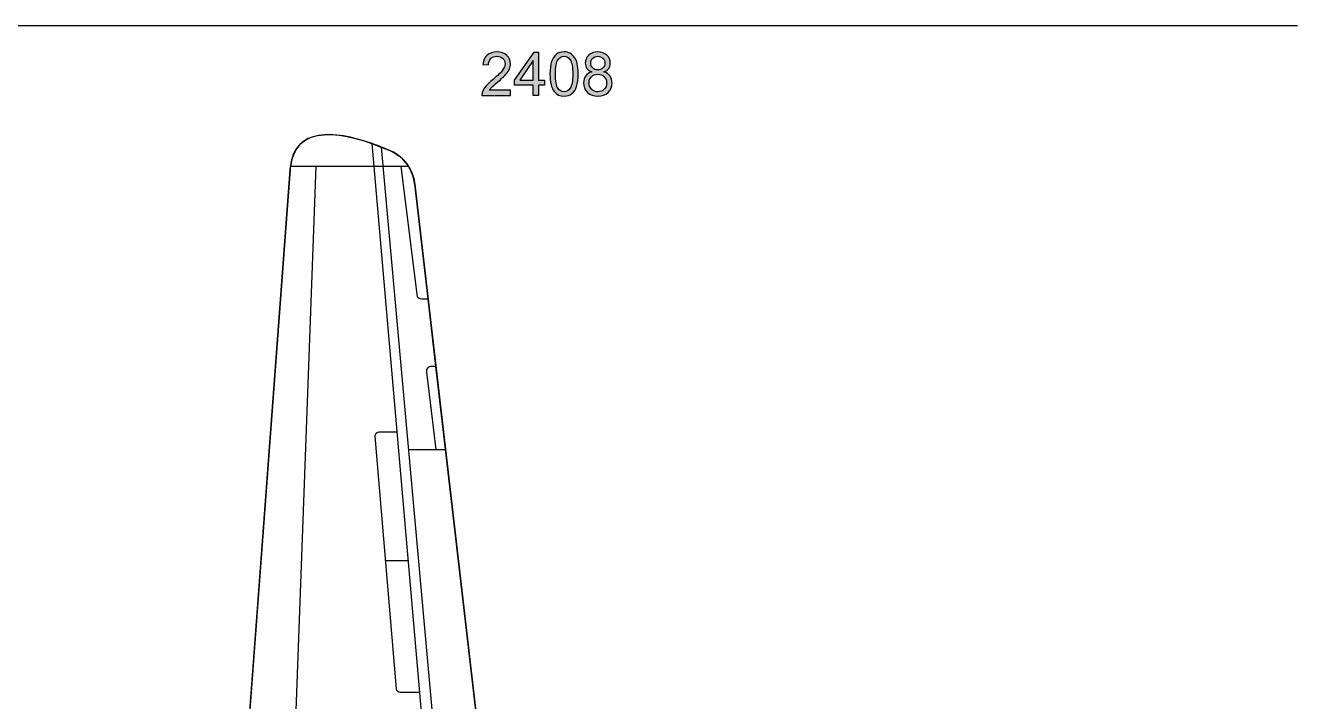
# Model space of a CAD drawing. Extents: x 65 to 355, y 40 to 244.
# Drawn here: x 112.6 to 194.7, y 144.4 to 187.7 of the extents above; entities that cross this region are included whole.
import ezdxf

# ---------------------------------------------------------------- set-up
doc = ezdxf.new("R2010")
doc.units = 0
doc.header["$MEASUREMENT"] = 0
doc.layers.add('4-VIEW', color=7, linetype='CONTINUOUS')
doc.layers.add('SOLIDS', color=7, linetype='CONTINUOUS')

# ---------------------------------------------------------------- blocks, each defined once
blk = doc.blocks.new('BLOCK_3')
at = {"layer": '4-VIEW'}
h = blk.add_hatch(color=7, dxfattribs=at)
h.dxf.hatch_style = 2
edge = h.paths.add_edge_path()
edge.add_spline(control_points=[(143.684, 183.588), (143.684, 183.588), (143.684, 183.26), (143.684, 183.26), (143.684, 183.26), (141.848, 183.26), (141.848, 183.26), (141.845, 183.342), (141.859, 183.421), (141.888, 183.497), (141.934, 183.622), (142.009, 183.745), (142.112, 183.866), (142.215, 183.988), (142.364, 184.128), (142.558, 184.287), (142.86, 184.534), (143.064, 184.731), (143.17, 184.875), (143.277, 185.02), (143.33, 185.157), (143.33, 185.286), (143.33, 185.421), (143.281, 185.535), (143.185, 185.627), (143.088, 185.72), (142.962, 185.767), (142.807, 185.767), (142.642, 185.767), (142.511, 185.718), (142.412, 185.619), (142.314, 185.52), (142.264, 185.384), (142.263, 185.21), (142.263, 185.21), (141.912, 185.246), (141.912, 185.246), (141.936, 185.507), (142.027, 185.706), (142.183, 185.843), (142.34, 185.981), (142.55, 186.049), (142.814, 186.049), (143.081, 186.049), (143.292, 185.975), (143.447, 185.827), (143.602, 185.68), (143.68, 185.497), (143.68, 185.278), (143.68, 185.167), (143.657, 185.057), (143.612, 184.95), (143.566, 184.843), (143.491, 184.73), (143.385, 184.611), (143.28, 184.492), (143.105, 184.329), (142.86, 184.122), (142.655, 183.95), (142.524, 183.834), (142.466, 183.773), (142.408, 183.711), (142.359, 183.65), (142.322, 183.588), (142.322, 183.588), (143.684, 183.588), (143.684, 183.588)], knot_values=[0, 0, 0, 0, 1, 1, 1, 2, 2, 2, 3, 3, 3, 4, 4, 4, 5, 5, 5, 6, 6, 6, 7, 7, 7, 8, 8, 8, 9, 9, 9, 10, 10, 10, 11, 11, 11, 12, 12, 12, 13, 13, 13, 14, 14, 14, 15, 15, 15, 16, 16, 16, 17, 17, 17, 18, 18, 18, 19, 19, 19, 20, 20, 20, 21, 21, 21, 22, 22, 22, 22], degree=3, periodic=1)
h = blk.add_hatch(color=7, dxfattribs=at)
h.dxf.hatch_style = 2
h.paths.add_polyline_path([(145.143, 183.26), (145.143, 183.925), (143.938, 183.925), (143.938, 184.238), (145.205, 186.038), (145.484, 186.038), (145.484, 184.238), (145.859, 184.238), (145.859, 183.925), (145.484, 183.925), (145.484, 183.26)])
h.paths.add_polyline_path([(145.143, 184.238), (145.143, 185.49), (144.273, 184.238)])
h = blk.add_hatch(color=7, dxfattribs=at)
h.dxf.hatch_style = 2
edge = h.paths.add_edge_path()
edge.add_spline(control_points=[(146.208, 184.63), (146.208, 184.958), (146.242, 185.223), (146.309, 185.423), (146.377, 185.623), (146.477, 185.777), (146.61, 185.886), (146.744, 185.995), (146.911, 186.049), (147.114, 186.049), (147.263, 186.049), (147.393, 186.019), (147.506, 185.959), (147.618, 185.899), (147.711, 185.813), (147.784, 185.699), (147.857, 185.586), (147.915, 185.449), (147.957, 185.286), (147.998, 185.124), (148.019, 184.905), (148.019, 184.63), (148.019, 184.304), (147.986, 184.041), (147.919, 183.841), (147.852, 183.64), (147.752, 183.486), (147.618, 183.376), (147.485, 183.267), (147.317, 183.213), (147.114, 183.213), (146.846, 183.213), (146.635, 183.309), (146.483, 183.501), (146.299, 183.732), (146.208, 184.108), (146.208, 184.63)], knot_values=[0, 0, 0, 0, 1, 1, 1, 2, 2, 2, 3, 3, 3, 4, 4, 4, 5, 5, 5, 6, 6, 6, 7, 7, 7, 8, 8, 8, 9, 9, 9, 10, 10, 10, 11, 11, 11, 12, 12, 12, 12], degree=3, periodic=1)
edge = h.paths.add_edge_path()
edge.add_spline(control_points=[(146.558, 184.63), (146.558, 184.174), (146.612, 183.87), (146.719, 183.72), (146.825, 183.568), (146.957, 183.493), (147.114, 183.493), (147.27, 183.493), (147.402, 183.569), (147.508, 183.72), (147.615, 183.872), (147.669, 184.175), (147.669, 184.63), (147.669, 185.087), (147.615, 185.391), (147.508, 185.541), (147.402, 185.692), (147.269, 185.767), (147.11, 185.767), (146.953, 185.767), (146.828, 185.7), (146.735, 185.568), (146.617, 185.399), (146.558, 185.086), (146.558, 184.63)], knot_values=[0, 0, 0, 0, 1, 1, 1, 2, 2, 2, 3, 3, 3, 4, 4, 4, 5, 5, 5, 6, 6, 6, 7, 7, 7, 8, 8, 8, 8], degree=3, periodic=1)
h = blk.add_hatch(color=7, dxfattribs=at)
h.dxf.hatch_style = 2
edge = h.paths.add_edge_path()
edge.add_spline(control_points=[(148.891, 184.766), (148.749, 184.818), (148.645, 184.892), (148.576, 184.988), (148.508, 185.084), (148.474, 185.199), (148.474, 185.333), (148.474, 185.535), (148.547, 185.705), (148.692, 185.843), (148.837, 185.98), (149.03, 186.049), (149.272, 186.049), (149.514, 186.049), (149.709, 185.979), (149.857, 185.838), (150.005, 185.697), (150.079, 185.525), (150.079, 185.323), (150.079, 185.195), (150.045, 185.082), (149.977, 184.987), (149.91, 184.892), (149.807, 184.818), (149.67, 184.766), (149.84, 184.711), (149.97, 184.621), (150.059, 184.497), (150.148, 184.373), (150.193, 184.226), (150.193, 184.054), (150.193, 183.816), (150.108, 183.617), (149.941, 183.455), (149.773, 183.293), (149.551, 183.213), (149.277, 183.213), (149.003, 183.213), (148.782, 183.294), (148.614, 183.456), (148.446, 183.618), (148.362, 183.821), (148.362, 184.063), (148.362, 184.244), (148.408, 184.395), (148.499, 184.517), (148.591, 184.639), (148.721, 184.722), (148.891, 184.766)], knot_values=[0, 0, 0, 0, 1, 1, 1, 2, 2, 2, 3, 3, 3, 4, 4, 4, 5, 5, 5, 6, 6, 6, 7, 7, 7, 8, 8, 8, 9, 9, 9, 10, 10, 10, 11, 11, 11, 12, 12, 12, 13, 13, 13, 14, 14, 14, 15, 15, 15, 16, 16, 16, 16], degree=3, periodic=1)
edge = h.paths.add_edge_path()
edge.add_spline(control_points=[(148.713, 184.061), (148.713, 183.964), (148.736, 183.87), (148.782, 183.779), (148.828, 183.688), (148.897, 183.618), (148.987, 183.568), (149.078, 183.518), (149.176, 183.493), (149.281, 183.493), (149.444, 183.493), (149.579, 183.545), (149.685, 183.65), (149.791, 183.755), (149.844, 183.888), (149.844, 184.05), (149.844, 184.214), (149.789, 184.35), (149.68, 184.457), (149.571, 184.565), (149.434, 184.619), (149.27, 184.619), (149.109, 184.619), (148.976, 184.565), (148.871, 184.459), (148.765, 184.353), (148.713, 184.221), (148.713, 184.061)], knot_values=[0, 0, 0, 0, 1, 1, 1, 2, 2, 2, 3, 3, 3, 4, 4, 4, 5, 5, 5, 6, 6, 6, 7, 7, 7, 8, 8, 8, 9, 9, 9, 9], degree=3, periodic=1)
edge = h.paths.add_edge_path()
edge.add_spline(control_points=[(148.823, 185.344), (148.823, 185.213), (148.865, 185.105), (148.95, 185.022), (149.034, 184.939), (149.144, 184.897), (149.279, 184.897), (149.411, 184.897), (149.518, 184.938), (149.602, 185.021), (149.686, 185.104), (149.728, 185.205), (149.728, 185.325), (149.728, 185.45), (149.685, 185.555), (149.598, 185.641), (149.512, 185.726), (149.404, 185.769), (149.275, 185.769), (149.145, 185.769), (149.037, 185.727), (148.951, 185.644), (148.866, 185.56), (148.823, 185.461), (148.823, 185.344)], knot_values=[0, 0, 0, 0, 1, 1, 1, 2, 2, 2, 3, 3, 3, 4, 4, 4, 5, 5, 5, 6, 6, 6, 7, 7, 7, 8, 8, 8, 8], degree=3, periodic=1)
for points in [[(145.143, 183.26), (145.143, 183.925), (143.938, 183.925), (143.938, 184.238), (145.205, 186.038), (145.484, 186.038), (145.484, 184.238), (145.859, 184.238), (145.859, 183.925), (145.484, 183.925), (145.484, 183.26), (145.143, 183.26)], [(145.143, 184.238), (145.143, 185.49), (144.273, 184.238), (145.143, 184.238)]]:
    blk.add_lwpolyline(points, dxfattribs=at)
for points, knots in [([(143.684, 183.588), (143.684, 183.588), (143.684, 183.26), (143.684, 183.26), (143.684, 183.26), (141.848, 183.26), (141.848, 183.26), (141.845, 183.342), (141.859, 183.421), (141.888, 183.497), (141.934, 183.622), (142.009, 183.745), (142.112, 183.866), (142.215, 183.988), (142.364, 184.128), (142.558, 184.287), (142.86, 184.534), (143.064, 184.731), (143.17, 184.875), (143.277, 185.02), (143.33, 185.157), (143.33, 185.286), (143.33, 185.421), (143.281, 185.535), (143.185, 185.627), (143.088, 185.72), (142.962, 185.767), (142.807, 185.767), (142.642, 185.767), (142.511, 185.718), (142.412, 185.619), (142.314, 185.52), (142.264, 185.384), (142.263, 185.21), (142.263, 185.21), (141.912, 185.246), (141.912, 185.246), (141.936, 185.507), (142.027, 185.706), (142.183, 185.843), (142.34, 185.981), (142.55, 186.049), (142.814, 186.049), (143.081, 186.049), (143.292, 185.975), (143.447, 185.827), (143.602, 185.68), (143.68, 185.497), (143.68, 185.278), (143.68, 185.167), (143.657, 185.057), (143.612, 184.95), (143.566, 184.843), (143.491, 184.73), (143.385, 184.611), (143.28, 184.492), (143.105, 184.329), (142.86, 184.122), (142.655, 183.95), (142.524, 183.834), (142.466, 183.773), (142.408, 183.711), (142.359, 183.65), (142.322, 183.588), (142.322, 183.588), (143.684, 183.588), (143.684, 183.588)], [0, 0, 0, 0, 1, 1, 1, 2, 2, 2, 3, 3, 3, 4, 4, 4, 5, 5, 5, 6, 6, 6, 7, 7, 7, 8, 8, 8, 9, 9, 9, 10, 10, 10, 11, 11, 11, 12, 12, 12, 13, 13, 13, 14, 14, 14, 15, 15, 15, 16, 16, 16, 17, 17, 17, 18, 18, 18, 19, 19, 19, 20, 20, 20, 21, 21, 21, 22, 22, 22, 22]), ([(146.208, 184.63), (146.208, 184.958), (146.242, 185.223), (146.309, 185.423), (146.377, 185.623), (146.477, 185.777), (146.61, 185.886), (146.744, 185.995), (146.911, 186.049), (147.114, 186.049), (147.263, 186.049), (147.393, 186.019), (147.506, 185.959), (147.618, 185.899), (147.711, 185.813), (147.784, 185.699), (147.857, 185.586), (147.915, 185.449), (147.957, 185.286), (147.998, 185.124), (148.019, 184.905), (148.019, 184.63), (148.019, 184.304), (147.986, 184.041), (147.919, 183.841), (147.852, 183.64), (147.752, 183.486), (147.618, 183.376), (147.485, 183.267), (147.317, 183.213), (147.114, 183.213), (146.846, 183.213), (146.635, 183.309), (146.483, 183.501), (146.299, 183.732), (146.208, 184.108), (146.208, 184.63)], [0, 0, 0, 0, 1, 1, 1, 2, 2, 2, 3, 3, 3, 4, 4, 4, 5, 5, 5, 6, 6, 6, 7, 7, 7, 8, 8, 8, 9, 9, 9, 10, 10, 10, 11, 11, 11, 12, 12, 12, 12]), ([(146.558, 184.63), (146.558, 184.174), (146.612, 183.87), (146.719, 183.72), (146.825, 183.568), (146.957, 183.493), (147.114, 183.493), (147.27, 183.493), (147.402, 183.569), (147.508, 183.72), (147.615, 183.872), (147.669, 184.175), (147.669, 184.63), (147.669, 185.087), (147.615, 185.391), (147.508, 185.541), (147.402, 185.692), (147.269, 185.767), (147.11, 185.767), (146.953, 185.767), (146.828, 185.7), (146.735, 185.568), (146.617, 185.399), (146.558, 185.086), (146.558, 184.63)], [0, 0, 0, 0, 1, 1, 1, 2, 2, 2, 3, 3, 3, 4, 4, 4, 5, 5, 5, 6, 6, 6, 7, 7, 7, 8, 8, 8, 8]), ([(148.891, 184.766), (148.749, 184.818), (148.645, 184.892), (148.576, 184.988), (148.508, 185.084), (148.474, 185.199), (148.474, 185.333), (148.474, 185.535), (148.547, 185.705), (148.692, 185.843), (148.837, 185.98), (149.03, 186.049), (149.272, 186.049), (149.514, 186.049), (149.709, 185.979), (149.857, 185.838), (150.005, 185.697), (150.079, 185.525), (150.079, 185.323), (150.079, 185.195), (150.045, 185.082), (149.977, 184.987), (149.91, 184.892), (149.807, 184.818), (149.67, 184.766), (149.84, 184.711), (149.97, 184.621), (150.059, 184.497), (150.148, 184.373), (150.193, 184.226), (150.193, 184.054), (150.193, 183.816), (150.108, 183.617), (149.941, 183.455), (149.773, 183.293), (149.551, 183.213), (149.277, 183.213), (149.003, 183.213), (148.782, 183.294), (148.614, 183.456), (148.446, 183.618), (148.362, 183.821), (148.362, 184.063), (148.362, 184.244), (148.408, 184.395), (148.499, 184.517), (148.591, 184.639), (148.721, 184.722), (148.891, 184.766)], [0, 0, 0, 0, 1, 1, 1, 2, 2, 2, 3, 3, 3, 4, 4, 4, 5, 5, 5, 6, 6, 6, 7, 7, 7, 8, 8, 8, 9, 9, 9, 10, 10, 10, 11, 11, 11, 12, 12, 12, 13, 13, 13, 14, 14, 14, 15, 15, 15, 16, 16, 16, 16]), ([(148.823, 185.344), (148.823, 185.213), (148.865, 185.105), (148.95, 185.022), (149.034, 184.939), (149.144, 184.897), (149.279, 184.897), (149.411, 184.897), (149.518, 184.938), (149.602, 185.021), (149.686, 185.104), (149.728, 185.205), (149.728, 185.325), (149.728, 185.45), (149.685, 185.555), (149.598, 185.641), (149.512, 185.726), (149.404, 185.769), (149.275, 185.769), (149.145, 185.769), (149.037, 185.727), (148.951, 185.644), (148.866, 185.56), (148.823, 185.461), (148.823, 185.344)], [0, 0, 0, 0, 1, 1, 1, 2, 2, 2, 3, 3, 3, 4, 4, 4, 5, 5, 5, 6, 6, 6, 7, 7, 7, 8, 8, 8, 8]), ([(148.713, 184.061), (148.713, 183.964), (148.736, 183.87), (148.782, 183.779), (148.828, 183.688), (148.897, 183.618), (148.987, 183.568), (149.078, 183.518), (149.176, 183.493), (149.281, 183.493), (149.444, 183.493), (149.579, 183.545), (149.685, 183.65), (149.791, 183.755), (149.844, 183.888), (149.844, 184.05), (149.844, 184.214), (149.789, 184.35), (149.68, 184.457), (149.571, 184.565), (149.434, 184.619), (149.27, 184.619), (149.109, 184.619), (148.976, 184.565), (148.871, 184.459), (148.765, 184.353), (148.713, 184.221), (148.713, 184.061)], [0, 0, 0, 0, 1, 1, 1, 2, 2, 2, 3, 3, 3, 4, 4, 4, 5, 5, 5, 6, 6, 6, 7, 7, 7, 8, 8, 8, 9, 9, 9, 9])]:
    blk.add_open_spline(points, degree=3, knots=knots, dxfattribs=at)

msp = doc.modelspace()

# ---------------------------------------------------------------- linework, layer by layer
at = {"layer": '4-VIEW', "color": 7}
for points in [[(97.683, 187.733), (194.131, 187.733)], [(138.112, 142.015), (134.801, 180.175)], [(138.823, 141.99), (135.402, 179.948)], [(129.574, 178.721), (137.163, 178.721)], [(129.866, 142.075), (131.228, 178.721)], [(137.149, 160.57), (139.51, 160.57)], [(135.678, 153.454), (137.109, 153.454)]]:
    msp.add_lwpolyline(points, dxfattribs=at)
for points, knots in [([(126.905, 142.93), (126.905, 142.93), (129.552, 178.505), (129.552, 178.505), (129.78, 181.573), (133.036, 180.992), (135.94, 179.723), (136.841, 179.33), (137.422, 178.549), (137.535, 177.572), (137.535, 177.572), (141.694, 141.773), (141.694, 141.773)], [0, 0, 0, 0, 1, 1, 1, 2, 2, 2, 3, 3, 3, 4, 4, 4, 4]), ([(136.65, 178.721), (136.65, 178.721), (137.669, 170.489), (137.669, 170.489), (137.689, 170.33), (137.823, 170.212), (137.984, 170.212), (137.984, 170.212), (138.409, 170.212), (138.409, 170.212)], [0, 0, 0, 0, 1, 1, 1, 2, 2, 2, 3, 3, 3, 3]), ([(138.904, 165.881), (138.904, 165.881), (138.599, 165.881), (138.599, 165.881), (138.505, 165.881), (138.424, 165.845), (138.362, 165.774), (138.299, 165.704), (138.273, 165.619), (138.285, 165.525), (138.285, 165.525), (138.899, 160.57), (138.899, 160.57)], [0, 0, 0, 0, 1, 1, 1, 2, 2, 2, 3, 3, 3, 4, 4, 4, 4]), ([(137.854, 144.991), (137.854, 144.991), (136.612, 144.991), (136.612, 144.991), (136.484, 144.991), (136.378, 145.089), (136.367, 145.217), (136.367, 145.217), (135.012, 161.421), (135.012, 161.421), (135, 161.566), (135.113, 161.688), (135.258, 161.688), (135.258, 161.688), (136.414, 161.688), (136.414, 161.688)], [0, 0, 0, 0, 1, 1, 1, 2, 2, 2, 3, 3, 3, 4, 4, 4, 5, 5, 5, 5])]:
    msp.add_open_spline(points, degree=3, knots=knots, dxfattribs=at)
at = {"layer": 'SOLIDS'}
msp.add_open_spline([(101.265, 124.275), (106.103, 127.095), (114.331, 127.88), (126.699, 127.911), (126.699, 127.911), (126.699, 138.18), (126.699, 138.18), (126.591, 138.147), (126.48, 138.131), (126.359, 138.131), (126.359, 138.131), (125.703, 138.131), (125.703, 138.131), (125.703, 138.131), (121.335, 138.131), (121.335, 138.131), (120.959, 138.125), (120.535, 138.138), (120.121, 138.182), (119.135, 138.287), (118.207, 138.568), (118.13, 139.178), (118.13, 139.178), (117.091, 139.178), (117.091, 139.178), (116.991, 139.178), (116.902, 139.225), (116.844, 139.298), (113.129, 139.825), (113.129, 141.371), (116.844, 141.898), (116.902, 141.971), (116.991, 142.017), (117.091, 142.017), (117.091, 142.017), (118.13, 142.017), (118.13, 142.017), (118.207, 142.628), (119.135, 142.909), (120.121, 143.014), (120.535, 143.058), (120.959, 143.071), (121.335, 143.064), (121.335, 143.064), (125.703, 143.064), (125.703, 143.064), (125.703, 143.064), (126.359, 143.064), (126.359, 143.064), (126.558, 143.064), (126.728, 143.022), (126.905, 142.93), (126.905, 142.93), (126.973, 143.852), (126.973, 143.852), (126.973, 143.852), (129.552, 178.505), (129.552, 178.505), (129.557, 178.579), (129.565, 178.651), (129.574, 178.721), (129.889, 181.169), (132.314, 181.056), (134.801, 180.175), (135.002, 180.104), (135.202, 180.028), (135.402, 179.948), (135.582, 179.876), (135.761, 179.801), (135.94, 179.723), (136.448, 179.501), (136.855, 179.155), (137.133, 178.721), (137.348, 178.385), (137.486, 177.997), (137.535, 177.572), (137.535, 177.572), (138.39, 170.211), (138.39, 170.211), (138.39, 170.211), (138.893, 165.881), (138.893, 165.881), (138.893, 165.881), (139.51, 160.57), (139.51, 160.57), (139.51, 160.57), (141.606, 142.532), (141.606, 142.532), (141.606, 142.532), (141.659, 142.076), (141.659, 142.076), (141.659, 142.076), (143.607, 141.744), (143.607, 141.744), (145.769, 141.376), (145.907, 140.034), (143.752, 139.648), (143.752, 139.648), (141.609, 139.263), (141.609, 139.263), (141.609, 139.263), (141.609, 139.046), (141.609, 139.046), (141.609, 139.046), (141.609, 127.732), (141.609, 127.732), (141.609, 127.732), (148.294, 127.686), (148.294, 127.686), (148.294, 127.686), (159.772, 127.606), (159.772, 127.606), (162.689, 127.612), (165.431, 127.486), (168.114, 127.246), (171.438, 126.949), (174.67, 126.476), (178.029, 125.859), (179.791, 125.536), (181.588, 125.173), (183.452, 124.776), (183.452, 124.776), (185.115, 140.255), (185.115, 140.255), (185.125, 140.344), (185.143, 140.43), (185.17, 140.512), (185.322, 140.977), (185.735, 141.311), (186.241, 141.351), (188.299, 141.516), (190.357, 141.292), (192.415, 141.09), (192.707, 141.062), (192.931, 140.832), (192.953, 140.539), (192.953, 140.539), (194.318, 122.347), (194.318, 122.347), (194.344, 122.005), (194.707, 121.917), (194.707, 121.63), (194.707, 121.342), (194.344, 121.254), (194.318, 120.913), (194.318, 120.913), (192.953, 102.72), (192.953, 102.72), (192.931, 102.428), (192.707, 102.199), (192.415, 102.17), (190.357, 101.967), (188.299, 101.744), (186.241, 101.908), (185.735, 101.949), (185.322, 102.283), (185.17, 102.747), (185.143, 102.829), (185.125, 102.915), (185.115, 103.004), (185.115, 103.004), (183.452, 118.484), (183.452, 118.484), (181.588, 118.087), (179.791, 117.724), (178.029, 117.401), (174.67, 116.784), (171.438, 116.311), (168.114, 116.014), (165.431, 115.774), (162.689, 115.648), (159.772, 115.654), (159.772, 115.654), (148.294, 115.574), (148.294, 115.574), (148.294, 115.574), (141.609, 115.527), (141.609, 115.527), (141.609, 115.527), (141.609, 104.214), (141.609, 104.214), (141.609, 104.214), (141.609, 103.997), (141.609, 103.997), (141.609, 103.997), (143.752, 103.612), (143.752, 103.612), (145.907, 103.225), (145.769, 101.883), (143.607, 101.516), (143.607, 101.516), (141.659, 101.184), (141.659, 101.184), (141.659, 101.184), (141.606, 100.728), (141.606, 100.728), (141.606, 100.728), (139.51, 82.689), (139.51, 82.689), (139.51, 82.689), (138.893, 77.379), (138.893, 77.379), (138.893, 77.379), (138.39, 73.048), (138.39, 73.048), (138.39, 73.048), (137.535, 65.688), (137.535, 65.688), (137.486, 65.263), (137.348, 64.874), (137.133, 64.539), (136.855, 64.105), (136.448, 63.759), (135.94, 63.537), (135.762, 63.459), (135.582, 63.384), (135.402, 63.312), (135.202, 63.232), (135.002, 63.156), (134.801, 63.085), (132.315, 62.204), (129.889, 62.09), (129.574, 64.539), (129.565, 64.609), (129.557, 64.681), (129.552, 64.755), (129.552, 64.755), (126.973, 99.408), (126.973, 99.408), (126.973, 99.408), (126.905, 100.329), (126.905, 100.329), (126.728, 100.237), (126.558, 100.195), (126.359, 100.195), (126.359, 100.195), (125.703, 100.195), (125.703, 100.195), (125.703, 100.195), (121.335, 100.195), (121.335, 100.195), (120.959, 100.189), (120.535, 100.202), (120.121, 100.246), (119.135, 100.351), (118.207, 100.632), (118.13, 101.242), (118.13, 101.242), (117.091, 101.242), (117.091, 101.242), (116.991, 101.242), (116.902, 101.289), (116.844, 101.362), (113.129, 101.889), (113.129, 103.434), (116.844, 103.961), (116.902, 104.034), (116.991, 104.081), (117.091, 104.081), (117.091, 104.081), (118.13, 104.081), (118.13, 104.081), (118.207, 104.692), (119.135, 104.973), (120.121, 105.077), (120.535, 105.122), (120.959, 105.135), (121.335, 105.128), (121.335, 105.128), (125.703, 105.128), (125.703, 105.128), (125.703, 105.128), (126.359, 105.128), (126.359, 105.128), (126.48, 105.128), (126.591, 105.113), (126.699, 105.08), (126.699, 105.08), (126.699, 115.348), (126.699, 115.348), (114.331, 115.38), (106.103, 116.164), (101.265, 118.985), (101.231, 119.005), (101.199, 119.026), (101.169, 119.049), (101.046, 119.142), (100.952, 119.261), (100.893, 119.397), (96.11, 119.45), (96.11, 123.809), (100.893, 123.862), (100.952, 123.999), (101.046, 124.117), (101.169, 124.211), (101.199, 124.234), (101.231, 124.255), (101.265, 124.275)], degree=3, knots=[0, 0, 0, 0, 1, 1, 1, 2, 2, 2, 3, 3, 3, 4, 4, 4, 5, 5, 5, 6, 6, 6, 7, 7, 7, 8, 8, 8, 9, 9, 9, 10, 10, 10, 11, 11, 11, 12, 12, 12, 13, 13, 13, 14, 14, 14, 15, 15, 15, 16, 16, 16, 17, 17, 17, 18, 18, 18, 19, 19, 19, 20, 20, 20, 21, 21, 21, 22, 22, 22, 23, 23, 23, 24, 24, 24, 25, 25, 25, 26, 26, 26, 27, 27, 27, 28, 28, 28, 29, 29, 29, 30, 30, 30, 31, 31, 31, 32, 32, 32, 33, 33, 33, 34, 34, 34, 35, 35, 35, 36, 36, 36, 37, 37, 37, 38, 38, 38, 39, 39, 39, 40, 40, 40, 41, 41, 41, 42, 42, 42, 43, 43, 43, 44, 44, 44, 45, 45, 45, 46, 46, 46, 47, 47, 47, 48, 48, 48, 49, 49, 49, 50, 50, 50, 51, 51, 51, 52, 52, 52, 53, 53, 53, 54, 54, 54, 55, 55, 55, 56, 56, 56, 57, 57, 57, 58, 58, 58, 59, 59, 59, 60, 60, 60, 61, 61, 61, 62, 62, 62, 63, 63, 63, 64, 64, 64, 65, 65, 65, 66, 66, 66, 67, 67, 67, 68, 68, 68, 69, 69, 69, 70, 70, 70, 71, 71, 71, 72, 72, 72, 73, 73, 73, 74, 74, 74, 75, 75, 75, 76, 76, 76, 77, 77, 77, 78, 78, 78, 79, 79, 79, 80, 80, 80, 81, 81, 81, 82, 82, 82, 83, 83, 83, 84, 84, 84, 85, 85, 85, 86, 86, 86, 87, 87, 87, 88, 88, 88, 89, 89, 89, 90, 90, 90, 91, 91, 91, 92, 92, 92, 93, 93, 93, 94, 94, 94, 95, 95, 95, 96, 96, 96, 97, 97, 97, 98, 98, 98, 99, 99, 99, 99], dxfattribs=at)

# ---------------------------------------------------------------- block references
at = {"layer": '4-VIEW'}
msp.add_blockref('BLOCK_3', (0, 0), dxfattribs=at)

doc.saveas('drawing.dxf')
